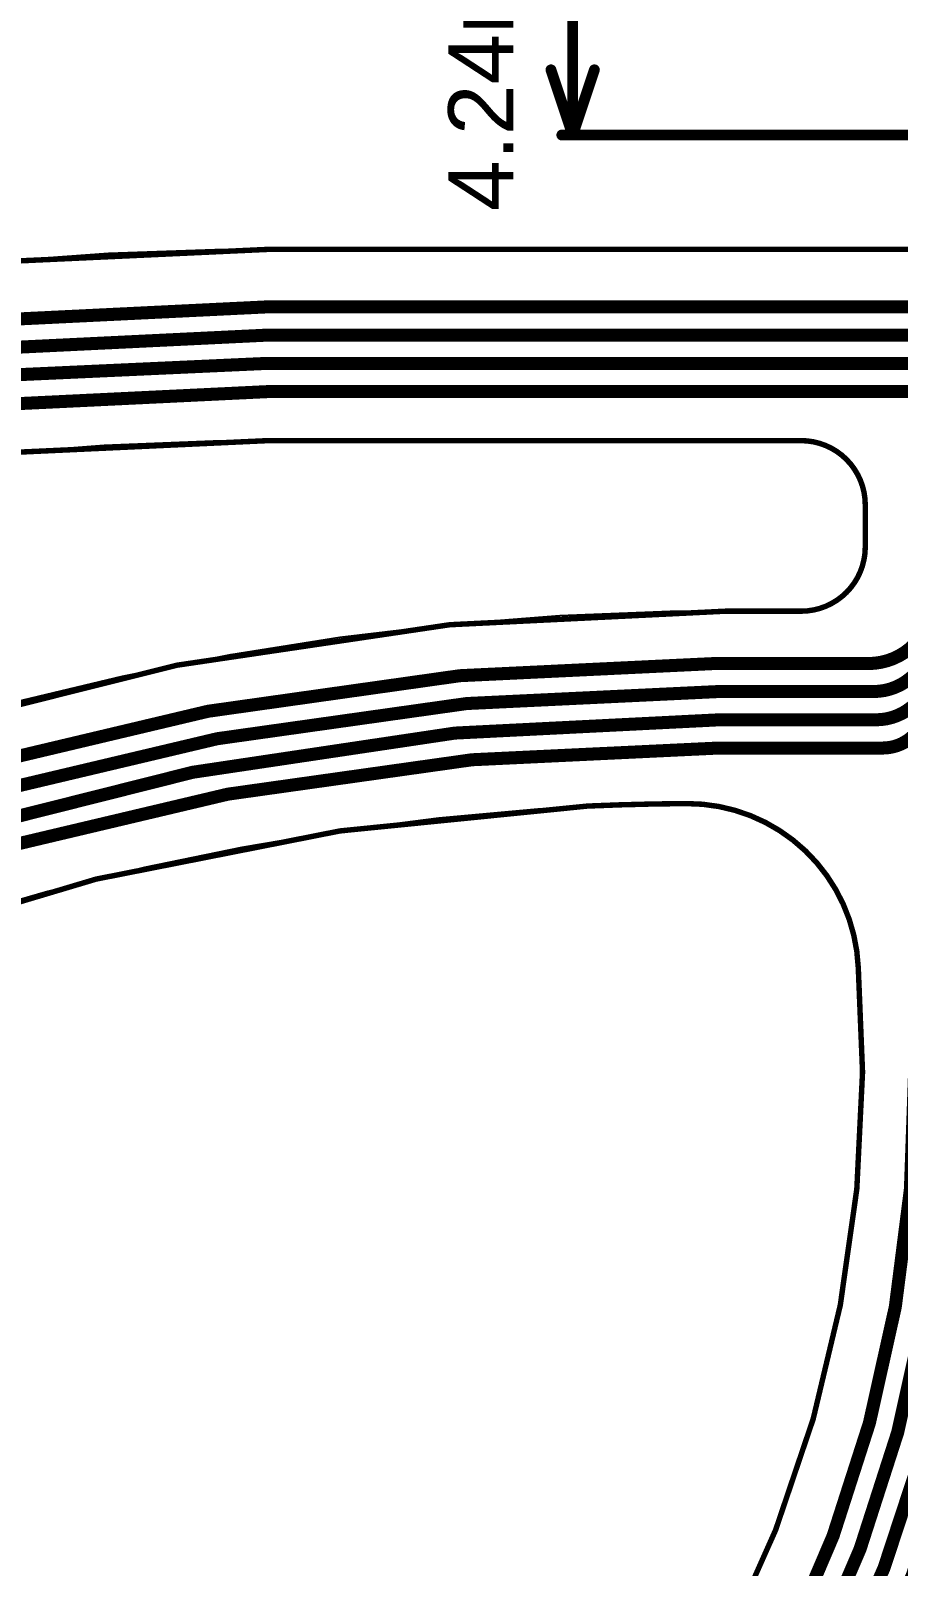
# Model space of a CAD drawing. Header units: inches. Extents: x -4.2 to 12.6, y -6.1 to 3.
# Drawn here: x -1.032 to -0.234, y -1.484 to -0.071 of the extents above; entities that cross this region are included whole.
import ezdxf

# ---------------------------------------------------------------- set-up
doc = ezdxf.new("R2010")
doc.units = ezdxf.units.IN
doc.header["$MEASUREMENT"] = 0
for name, color, linetype in [('Board Outline', 216, 'Continuous'), ('Dimension', 6, 'Continuous'), ('Flex_Ribbon Bottom Coverlay -Flex_Ribbon)', 7, 'Continuous'), ('Flex_Ribbon Top Coverlay -Flex_Ribbon)', 7, 'Continuous'), ('Top Layer', 1, 'Continuous')]:
    doc.layers.add(name, color=color, linetype=linetype)
doc.styles.add('Arial', font='', dxfattribs={"height": 0.2})
doc.styles.get('Arial').set_extended_font_data('Arial')

msp = doc.modelspace()

# ---------------------------------------------------------------- linework, layer by layer
at = {"layer": 'Board Outline'}
for points in [[(-3.551126, -3.0092175, 0.005, 0.005, -0.4142195751567328), (-0.8140922, -0.2722399, 0.005, 0.005, 0)], [(-0.8140922, -0.2722398, 0.005, 0.005, 0), (-0.1361192, -0.2722398, 0.005, 0.005, 0)], [(-3.3751418, -3.0092175, 0.005, 0.005, -0.4142199883427267), (-0.8140922, -0.4482241, 0.005, 0.005, 0)], [(-0.8140922, -0.4482241, 0.005, 0.005, 0), (-0.3231746, -0.4482241, 0.005, 0.005, 0)], [(-0.3231746, -0.4482241, 0.005, 0.005, -0.4142135623730951), (-0.2641195, -0.5072792, 0.005, 0.005, 0)], [(-0.2641195, -0.5461225, 0.005, 0.005, 0), (-0.2641195, -0.5072792, 0.005, 0.005, 0)], [(-0.2641195, -0.5461225, 0.005, 0.005, -0.4142135623730951), (-0.3231746, -0.6051776, 0.005, 0.005, 0)], [(-2.9821496, -3.1944692, 0.005, 0.005, -0.4142090794588383), (-0.3928977, -0.6051777, 0.005, 0.005, 0)], [(-0.3928977, -0.6051777, 0.005, 0.005, 0), (-0.3231746, -0.6051777, 0.005, 0.005, 0)], [(-2.8061654, -3.1944692, 0.005, 0.005, -0.3988783474049679), (-0.5198361, -0.7845047, 0.005, 0.005, 0)], [(-0.5198362, -0.7845048, 0.005, 0.005, -0.009429848299300254), (-0.4288891, -0.7822143, 0.005, 0.005, 0)], [(-0.428889, -0.7822142, 0.005, 0.005, -0.4041484180288247), (-0.2705445, -0.9332669, 0.005, 0.005, 0)], [(-0.2705445, -0.9332669, 0.005, 0.005, 0), (-0.2666223, -1.0293282, 0.005, 0.005, 0)], [(-0.2666222, -1.0293283, 0.005, 0.005, -0.3099204459937392), (-1.0154533, -2.1150293, 0.005, 0.005, 0)], [(-0.0906345, -1.0276159, 0.005, 0.005, -0.3103681396936255), (-0.952482, -2.2793614, 0.005, 0.005, 0)]]:
    msp.add_lwpolyline(points, format="xyseb", dxfattribs=at)
for points in [[(-0.8153422, -0.2722398, 0.0025, 0.0025, 1), (-0.8128422, -0.2722398, 0.0025, 0.0025, 1)], [(-0.8153422, -0.2722399, 0.0025, 0.0025, 1), (-0.8128422, -0.2722399, 0.0025, 0.0025, 1)], [(-0.8153422, -0.4482241, 0.0025, 0.0025, 1), (-0.8128422, -0.4482241, 0.0025, 0.0025, 1)], [(-0.8153422, -0.4482241, 0.0025, 0.0025, 1), (-0.8128422, -0.4482241, 0.0025, 0.0025, 1)], [(-0.3244246, -0.4482241, 0.0025, 0.0025, 1), (-0.3219246, -0.4482241, 0.0025, 0.0025, 1)], [(-0.3244246, -0.4482241, 0.0025, 0.0025, 1), (-0.3219246, -0.4482241, 0.0025, 0.0025, 1)], [(-0.2653695, -0.5072792, 0.0025, 0.0025, 1), (-0.2628695, -0.5072792, 0.0025, 0.0025, 1)], [(-0.2653695, -0.5072792, 0.0025, 0.0025, 1), (-0.2628695, -0.5072792, 0.0025, 0.0025, 1)], [(-0.2653695, -0.5461225, 0.0025, 0.0025, 1), (-0.2628695, -0.5461225, 0.0025, 0.0025, 1)], [(-0.2653695, -0.5461225, 0.0025, 0.0025, 1), (-0.2628695, -0.5461225, 0.0025, 0.0025, 1)], [(-0.3941477, -0.6051777, 0.0025, 0.0025, 1), (-0.3916477, -0.6051777, 0.0025, 0.0025, 1)], [(-0.3941477, -0.6051777, 0.0025, 0.0025, 1), (-0.3916477, -0.6051777, 0.0025, 0.0025, 1)], [(-0.3244246, -0.6051776, 0.0025, 0.0025, 1), (-0.3219246, -0.6051776, 0.0025, 0.0025, 1)], [(-0.3244246, -0.6051777, 0.0025, 0.0025, 1), (-0.3219246, -0.6051777, 0.0025, 0.0025, 1)], [(-0.5210862, -0.7845048, 0.0025, 0.0025, 1), (-0.5185862, -0.7845048, 0.0025, 0.0025, 1)], [(-0.5210861, -0.7845047, 0.0025, 0.0025, 1), (-0.5185861, -0.7845047, 0.0025, 0.0025, 1)], [(-0.4301391, -0.7822143, 0.0025, 0.0025, 1), (-0.4276391, -0.7822143, 0.0025, 0.0025, 1)], [(-0.430139, -0.7822142, 0.0025, 0.0025, 1), (-0.427639, -0.7822142, 0.0025, 0.0025, 1)], [(-0.2717945, -0.9332669, 0.0025, 0.0025, 1), (-0.2692945, -0.9332669, 0.0025, 0.0025, 1)], [(-0.2717945, -0.9332669, 0.0025, 0.0025, 1), (-0.2692945, -0.9332669, 0.0025, 0.0025, 1)], [(-0.2678723, -1.0293282, 0.0025, 0.0025, 1), (-0.2653723, -1.0293282, 0.0025, 0.0025, 1)], [(-0.2678722, -1.0293283, 0.0025, 0.0025, 1), (-0.2653722, -1.0293283, 0.0025, 0.0025, 1)]]:
    msp.add_lwpolyline(points, format="xyseb", close=True, dxfattribs=at)
at = {"layer": 'Dimension'}
for points in [[(-0.533452, -0.0835067, 0.01, 0.01, 0), (-0.533452, -5e-07, 0.01, 0.01, 0)], [(-0.533452, -0.1670129, 0.01, 0.01, 0), (-0.533452, -0.0835067, 0.01, 0.01, 0)], [(-0.553452, -0.1070129, 0.01, 0.01, 0), (-0.533452, -0.1670129, 0.01, 0.01, 0)], [(-0.533452, -0.1670129, 0.01, 0.01, 0), (-0.513452, -0.1070129, 0.01, 0.01, 0)], [(-0.543452, -0.1670129, 0.01, 0.01, 0), (-0.0043198, -0.1670129, 0.01, 0.01, 0)]]:
    msp.add_lwpolyline(points, format="xyseb", dxfattribs=at)
for points in [[(-0.535952, -0.0835067, 0.005, 0.005, 1), (-0.530952, -0.0835067, 0.005, 0.005, 1)], [(-0.535952, -0.0835067, 0.005, 0.005, 1), (-0.530952, -0.0835067, 0.005, 0.005, 1)], [(-0.555952, -0.1070129, 0.005, 0.005, 1), (-0.550952, -0.1070129, 0.005, 0.005, 1)], [(-0.515952, -0.1070129, 0.005, 0.005, 1), (-0.510952, -0.1070129, 0.005, 0.005, 1)], [(-0.545952, -0.1670129, 0.005, 0.005, 1), (-0.540952, -0.1670129, 0.005, 0.005, 1)], [(-0.535952, -0.1670129, 0.005, 0.005, 1), (-0.530952, -0.1670129, 0.005, 0.005, 1)], [(-0.535952, -0.1670129, 0.005, 0.005, 1), (-0.530952, -0.1670129, 0.005, 0.005, 1)], [(-0.535952, -0.1670129, 0.005, 0.005, 1), (-0.530952, -0.1670129, 0.005, 0.005, 1)]]:
    msp.add_lwpolyline(points, format="xyseb", close=True, dxfattribs=at)
at = {"layer": 'Flex_Ribbon Bottom Coverlay -Flex_Ribbon)'}
for p, q in [((-1.0581444, -0.2826982), (-0.9606481, -0.2757254)), ((-0.9606481, -0.2757254), (-0.8629649, -0.2722378)), ((-0.8629649, -0.2722378), (-0.8140923, -0.2722389)), ((-0.8140923, -0.2722389), (-0.1361199, -0.2722389)), ((-0.8643758, -0.4487188), (-0.9648632, -0.4526648)), ((-0.8140933, -0.4482263), (-0.8643758, -0.4487188)), ((-0.3231746, -0.4482252), (-0.8140933, -0.4482263)), ((-0.3173863, -0.4485095), (-0.3231746, -0.4482252)), ((-0.3060322, -0.450768), (-0.3173863, -0.4485095)), ((-0.2953368, -0.4551982), (-0.3060322, -0.450768)), ((-0.9648632, -0.4526648), (-1.0651182, -0.460553)), ((-0.2857112, -0.4616298), (-0.2953368, -0.4551982)), ((-0.2775254, -0.4698158), (-0.2857112, -0.4616298)), ((-0.2710939, -0.4794415), (-0.2775254, -0.4698158)), ((-0.2666639, -0.4901369), (-0.2710939, -0.4794415)), ((-0.2644057, -0.5014911), (-0.2666639, -0.4901369)), ((-0.2641215, -0.5072795), (-0.2644057, -0.5014911)), ((-0.2641206, -0.5461225), (-0.2641216, -0.5072794)), ((-0.2641216, -0.5072794), (-0.2641215, -0.5072795)), ((-0.2644048, -0.5519109), (-0.2641206, -0.5461225)), ((-0.2710933, -0.5739609), (-0.2666632, -0.5632653)), ((-0.2666632, -0.5632653), (-0.2644048, -0.5519109)), ((-0.277525, -0.5835866), (-0.2710933, -0.5739609)), ((-0.2953369, -0.5982042), (-0.2857111, -0.5917726)), ((-0.2857111, -0.5917726), (-0.277525, -0.5835866)), ((-0.5453594, -0.6091714), (-0.4437444, -0.6051775)), ((-0.4437444, -0.6051775), (-0.3928977, -0.6051768)), ((-0.3928977, -0.6051768), (-0.3231752, -0.6051765)), ((-0.3231753, -0.6051767), (-0.3173869, -0.6048925)), ((-0.3231752, -0.6051765), (-0.3231753, -0.6051767)), ((-0.3173869, -0.6048925), (-0.3060325, -0.6026343)), ((-0.3060325, -0.6026343), (-0.2953369, -0.5982042)), ((-0.7477275, -0.6291058), (-0.6467392, -0.6171516)), ((-0.6467392, -0.6171516), (-0.5453594, -0.6091714)), ((-0.8481687, -0.6450155), (-0.7477275, -0.6291058)), ((-0.9479078, -0.6648562), (-0.8481687, -0.6450155)), ((-1.0467911, -0.6885972), (-0.9479078, -0.6648562)), ((-0.5655454, -0.7873502), (-0.6567587, -0.7956363)), ((-0.5198373, -0.7845068), (-0.5655454, -0.7873502)), ((-0.5084744, -0.7840329), (-0.5198373, -0.7845068)), ((-0.4857427, -0.7832458), (-0.5084744, -0.7840329)), ((-0.4630046, -0.7826734), (-0.4857427, -0.7832458)), ((-0.4402621, -0.7823157), (-0.4630046, -0.7826734)), ((-0.4288898, -0.7822174), (-0.4402621, -0.7823157)), ((-0.4188142, -0.7824752), (-0.4288899, -0.7822165)), ((-0.4288899, -0.7822165), (-0.4288898, -0.7822174)), ((-0.3988156, -0.7849211), (-0.4188142, -0.7824752)), ((-0.3792929, -0.7899002), (-0.3988156, -0.7849211)), ((-0.3605658, -0.7973313), (-0.3792929, -0.7899002)), ((-0.6567587, -0.7956363), (-0.7475918, -0.8073775)), ((-0.3429407, -0.8070926), (-0.3605658, -0.7973313)), ((-0.7475918, -0.8073775), (-0.8379141, -0.8225568)), ((-0.3267062, -0.8190244), (-0.3429407, -0.8070926)), ((-0.312128, -0.8329313), (-0.3267062, -0.8190244)), ((-0.8379141, -0.8225568), (-0.9275953, -0.8411525)), ((-0.2994447, -0.8485858), (-0.312128, -0.8329313)), ((-0.9275953, -0.8411525), (-1.0165063, -0.8631377)), ((-0.288864, -0.8657315), (-0.2994447, -0.8485858)), ((-1.0165063, -0.8631377), (-1.1045191, -0.8884808)), ((-0.280559, -0.8840878), (-0.288864, -0.8657315)), ((-0.2746657, -0.9033542), (-0.280559, -0.8840878)), ((-0.2712805, -0.9232154), (-0.2746657, -0.9033542)), ((-0.2705474, -0.9332677), (-0.2712805, -0.9232154)), ((-0.2705465, -0.9332676), (-0.2705474, -0.9332677)), ((-0.2666234, -1.0293265), (-0.2705465, -0.9332676)), ((-0.2670686, -1.0585265), (-0.2666234, -1.0293265)), ((-0.2701516, -1.1168471), (-0.2670686, -1.0585265)), ((-0.2761507, -1.1749403), (-0.2701516, -1.1168471)), ((-0.2850509, -1.2326602), (-0.2761507, -1.1749403)), ((-0.2968299, -1.2898621), (-0.2850509, -1.2326602)), ((-0.311458, -1.3464025), (-0.2968299, -1.2898621)), ((-0.3288988, -1.4021396), (-0.311458, -1.3464025)), ((-0.3491083, -1.4569335), (-0.3288988, -1.4021396)), ((-0.3720359, -1.5106469), (-0.3491083, -1.4569335))]:
    msp.add_line(p, q, dxfattribs=at)
at = {"layer": 'Flex_Ribbon Top Coverlay -Flex_Ribbon)'}
for p, q in [((-1.0581444, -0.2826982), (-0.9606481, -0.2757254)), ((-0.9606481, -0.2757254), (-0.8629649, -0.2722378)), ((-0.8629649, -0.2722378), (-0.8140923, -0.2722389)), ((-0.8140923, -0.2722389), (-0.1361199, -0.2722389)), ((-0.8643758, -0.4487188), (-0.9648632, -0.4526648)), ((-0.8140933, -0.4482263), (-0.8643758, -0.4487188)), ((-0.3231746, -0.4482252), (-0.8140933, -0.4482263)), ((-0.3173863, -0.4485095), (-0.3231746, -0.4482252)), ((-0.3060322, -0.450768), (-0.3173863, -0.4485095)), ((-0.2953368, -0.4551982), (-0.3060322, -0.450768)), ((-0.9648632, -0.4526648), (-1.0651182, -0.460553)), ((-0.2857112, -0.4616298), (-0.2953368, -0.4551982)), ((-0.2775254, -0.4698158), (-0.2857112, -0.4616298)), ((-0.2710939, -0.4794415), (-0.2775254, -0.4698158)), ((-0.2666639, -0.4901369), (-0.2710939, -0.4794415)), ((-0.2644057, -0.5014911), (-0.2666639, -0.4901369)), ((-0.2641215, -0.5072795), (-0.2644057, -0.5014911)), ((-0.2641206, -0.5461225), (-0.2641216, -0.5072794)), ((-0.2641216, -0.5072794), (-0.2641215, -0.5072795)), ((-0.2644048, -0.5519109), (-0.2641206, -0.5461225)), ((-0.2710933, -0.5739609), (-0.2666632, -0.5632653)), ((-0.2666632, -0.5632653), (-0.2644048, -0.5519109)), ((-0.277525, -0.5835866), (-0.2710933, -0.5739609)), ((-0.2953369, -0.5982042), (-0.2857111, -0.5917726)), ((-0.2857111, -0.5917726), (-0.277525, -0.5835866)), ((-0.5453594, -0.6091714), (-0.4437444, -0.6051775)), ((-0.4437444, -0.6051775), (-0.3928977, -0.6051768)), ((-0.3928977, -0.6051768), (-0.3231752, -0.6051765)), ((-0.3231753, -0.6051767), (-0.3173869, -0.6048925)), ((-0.3231752, -0.6051765), (-0.3231753, -0.6051767)), ((-0.3173869, -0.6048925), (-0.3060325, -0.6026343)), ((-0.3060325, -0.6026343), (-0.2953369, -0.5982042)), ((-0.7477275, -0.6291058), (-0.6467392, -0.6171516)), ((-0.6467392, -0.6171516), (-0.5453594, -0.6091714)), ((-0.8481687, -0.6450155), (-0.7477275, -0.6291058)), ((-0.9479078, -0.6648562), (-0.8481687, -0.6450155)), ((-1.0467911, -0.6885972), (-0.9479078, -0.6648562)), ((-0.5655454, -0.7873502), (-0.6567587, -0.7956363)), ((-0.5198373, -0.7845068), (-0.5655454, -0.7873502)), ((-0.5084744, -0.7840329), (-0.5198373, -0.7845068)), ((-0.4857427, -0.7832458), (-0.5084744, -0.7840329)), ((-0.4630046, -0.7826734), (-0.4857427, -0.7832458)), ((-0.4402621, -0.7823157), (-0.4630046, -0.7826734)), ((-0.4288898, -0.7822174), (-0.4402621, -0.7823157)), ((-0.4188142, -0.7824752), (-0.4288899, -0.7822165)), ((-0.4288899, -0.7822165), (-0.4288898, -0.7822174)), ((-0.3988156, -0.7849211), (-0.4188142, -0.7824752)), ((-0.3792929, -0.7899002), (-0.3988156, -0.7849211)), ((-0.3605658, -0.7973313), (-0.3792929, -0.7899002)), ((-0.6567587, -0.7956363), (-0.7475918, -0.8073775)), ((-0.3429407, -0.8070926), (-0.3605658, -0.7973313)), ((-0.7475918, -0.8073775), (-0.8379141, -0.8225568)), ((-0.3267062, -0.8190244), (-0.3429407, -0.8070926)), ((-0.312128, -0.8329313), (-0.3267062, -0.8190244)), ((-0.8379141, -0.8225568), (-0.9275953, -0.8411525)), ((-0.2994447, -0.8485858), (-0.312128, -0.8329313)), ((-0.9275953, -0.8411525), (-1.0165063, -0.8631377)), ((-0.288864, -0.8657315), (-0.2994447, -0.8485858)), ((-1.0165063, -0.8631377), (-1.1045191, -0.8884808)), ((-0.280559, -0.8840878), (-0.288864, -0.8657315)), ((-0.2746657, -0.9033542), (-0.280559, -0.8840878)), ((-0.2712805, -0.9232154), (-0.2746657, -0.9033542)), ((-0.2705474, -0.9332677), (-0.2712805, -0.9232154)), ((-0.2705465, -0.9332676), (-0.2705474, -0.9332677)), ((-0.2666234, -1.0293265), (-0.2705465, -0.9332676)), ((-0.2670686, -1.0585265), (-0.2666234, -1.0293265)), ((-0.2701516, -1.1168471), (-0.2670686, -1.0585265)), ((-0.2761507, -1.1749403), (-0.2701516, -1.1168471)), ((-0.2850509, -1.2326602), (-0.2761507, -1.1749403)), ((-0.2968299, -1.2898621), (-0.2850509, -1.2326602)), ((-0.311458, -1.3464025), (-0.2968299, -1.2898621)), ((-0.3288988, -1.4021396), (-0.311458, -1.3464025)), ((-0.3491083, -1.4569335), (-0.3288988, -1.4021396)), ((-0.3720359, -1.5106469), (-0.3491083, -1.4569335))]:
    msp.add_line(p, q, dxfattribs=at)
at = {"layer": 'Top Layer'}
for points in [[(-3.5013209, -3.0091728, 0.012, 0.012, -0.4142135187483292), (-0.8142456, -0.3251135, 0.012, 0.012, 0)], [(-0.8142452, -0.3251133, 0.012, 0.012, 0), (-0.0347311, -0.3251133, 0.012, 0.012, 0)], [(-3.4760404, -3.0091133, 0.012, 0.012, -0.4142135513537978), (-0.8142452, -0.3511134, 0.012, 0.012, 0)], [(-0.8142452, -0.3511134, 0.012, 0.012, 0), (-0.0386592, -0.3511134, 0.012, 0.012, 0)], [(-3.4504499, -3.0091133, 0.012, 0.012, -0.4142135734834937), (-0.8142452, -0.3771133, 0.012, 0.012, 0)], [(-0.8142452, -0.3771133, 0.012, 0.012, 0), (-0.0312518, -0.3771133, 0.012, 0.012, 0)], [(-3.4240733, -3.0083286, 0.012, 0.012, -0.414213528685171), (-0.8142454, -0.4031134, 0.012, 0.012, 0)], [(-0.8142452, -0.4031133, 0.012, 0.012, 0), (-0.0303613, -0.4031133, 0.012, 0.012, 0)], [(-0.2192072, -0.6359469, 0.012, 0.012, -0.198912367379658), (-0.261251, -0.653362, 0.012, 0.012, 0)], [(-2.9324571, -3.1939096, 0.012, 0.012, -0.4146561638484494), (-0.4033223, -0.653362, 0.012, 0.012, 0)], [(-0.4033223, -0.653362, 0.012, 0.012, 0), (-0.261251, -0.653362, 0.012, 0.012, 0)], [(-0.2192072, -0.6636654, 0.012, 0.012, -0.198912367379658), (-0.256502, -0.6791134, 0.012, 0.012, 0)], [(-2.9070641, -3.1941133, 0.012, 0.012, -0.4142135623897687), (-0.3992452, -0.6791134, 0.012, 0.012, 0)], [(-0.3992452, -0.6791134, 0.012, 0.012, 0), (-0.256502, -0.6791134, 0.012, 0.012, 0)], [(-0.2179558, -0.6901325, 0.012, 0.012, -0.1987188342500513), (-0.2541608, -0.7051133, 0.012, 0.012, 0)], [(-2.8814735, -3.1936967, 0.012, 0.012, -0.4142135505909564), (-0.3982452, -0.7051133, 0.012, 0.012, 0)], [(-0.3982452, -0.7051133, 0.012, 0.012, 0), (-0.2541608, -0.7051133, 0.012, 0.012, 0)], [(-0.2192072, -0.7191024, 0.012, 0.012, -0.198912367379658), (-0.2482041, -0.7311133, 0.012, 0.012, 0)], [(-2.8544696, -3.1926963, 0.012, 0.012, -0.4142135742870353), (-0.3992452, -0.7311134, 0.012, 0.012, 0)], [(-0.3992452, -0.7311133, 0.012, 0.012, 0), (-0.2482041, -0.7311133, 0.012, 0.012, 0)], [(-0.1920123, -1.0265211, 0.012, 0.012, -0.3121810015699344), (-0.9598359, -2.1700904, 0.012, 0.012, 0)], [(-0.2186775, -1.0279624, 0.012, 0.012, -0.307789068152753), (-0.9596088, -2.1418226, 0.012, 0.012, 0)], [(-0.1400978, -1.0330926, 0.012, 0.012, -0.3143251668603632), (-0.9428866, -2.2179378, 0.012, 0.012, 0)], [(-0.1659548, -1.0394253, 0.012, 0.012, -0.3104125289906787), (-0.9483157, -2.1928327, 0.012, 0.012, 0)]]:
    msp.add_lwpolyline(points, format="xyseb", dxfattribs=at)
for points in [[(-0.8172456, -0.3251135, 0.006, 0.006, 1), (-0.8112456, -0.3251135, 0.006, 0.006, 1)], [(-0.8172452, -0.3251133, 0.006, 0.006, 1), (-0.8112452, -0.3251133, 0.006, 0.006, 1)], [(-0.8172452, -0.3511134, 0.006, 0.006, 1), (-0.8112452, -0.3511134, 0.006, 0.006, 1)], [(-0.8172452, -0.3511134, 0.006, 0.006, 1), (-0.8112452, -0.3511134, 0.006, 0.006, 1)], [(-0.8172452, -0.3771133, 0.006, 0.006, 1), (-0.8112452, -0.3771133, 0.006, 0.006, 1)], [(-0.8172452, -0.3771133, 0.006, 0.006, 1), (-0.8112452, -0.3771133, 0.006, 0.006, 1)], [(-0.8172454, -0.4031134, 0.006, 0.006, 1), (-0.8112454, -0.4031134, 0.006, 0.006, 1)], [(-0.8172452, -0.4031133, 0.006, 0.006, 1), (-0.8112452, -0.4031133, 0.006, 0.006, 1)], [(-0.4063223, -0.653362, 0.006, 0.006, 1), (-0.4003223, -0.653362, 0.006, 0.006, 1)], [(-0.4063223, -0.653362, 0.006, 0.006, 1), (-0.4003223, -0.653362, 0.006, 0.006, 1)], [(-0.264251, -0.653362, 0.006, 0.006, 1), (-0.258251, -0.653362, 0.006, 0.006, 1)], [(-0.264251, -0.653362, 0.006, 0.006, 1), (-0.258251, -0.653362, 0.006, 0.006, 1)], [(-0.4022452, -0.6791134, 0.006, 0.006, 1), (-0.3962452, -0.6791134, 0.006, 0.006, 1)], [(-0.4022452, -0.6791134, 0.006, 0.006, 1), (-0.3962452, -0.6791134, 0.006, 0.006, 1)], [(-0.259502, -0.6791134, 0.006, 0.006, 1), (-0.253502, -0.6791134, 0.006, 0.006, 1)], [(-0.259502, -0.6791134, 0.006, 0.006, 1), (-0.253502, -0.6791134, 0.006, 0.006, 1)], [(-0.4012452, -0.7051133, 0.006, 0.006, 1), (-0.3952452, -0.7051133, 0.006, 0.006, 1)], [(-0.4012452, -0.7051133, 0.006, 0.006, 1), (-0.3952452, -0.7051133, 0.006, 0.006, 1)], [(-0.2571608, -0.7051133, 0.006, 0.006, 1), (-0.2511608, -0.7051133, 0.006, 0.006, 1)], [(-0.2571608, -0.7051133, 0.006, 0.006, 1), (-0.2511608, -0.7051133, 0.006, 0.006, 1)], [(-0.4022452, -0.7311133, 0.006, 0.006, 1), (-0.3962452, -0.7311133, 0.006, 0.006, 1)], [(-0.4022452, -0.7311134, 0.006, 0.006, 1), (-0.3962452, -0.7311134, 0.006, 0.006, 1)], [(-0.2512041, -0.7311133, 0.006, 0.006, 1), (-0.2452041, -0.7311133, 0.006, 0.006, 1)], [(-0.2512041, -0.7311133, 0.006, 0.006, 1), (-0.2452041, -0.7311133, 0.006, 0.006, 1)]]:
    msp.add_lwpolyline(points, format="xyseb", close=True, dxfattribs=at)

# ---------------------------------------------------------------- texts
at = {"layer": 'Dimension', "style": 'Arial'}
msp.add_text('4.24mm', height=0.06, rotation=90, dxfattribs=at).set_placement((-0.588, -0.237))

doc.saveas('drawing.dxf')
